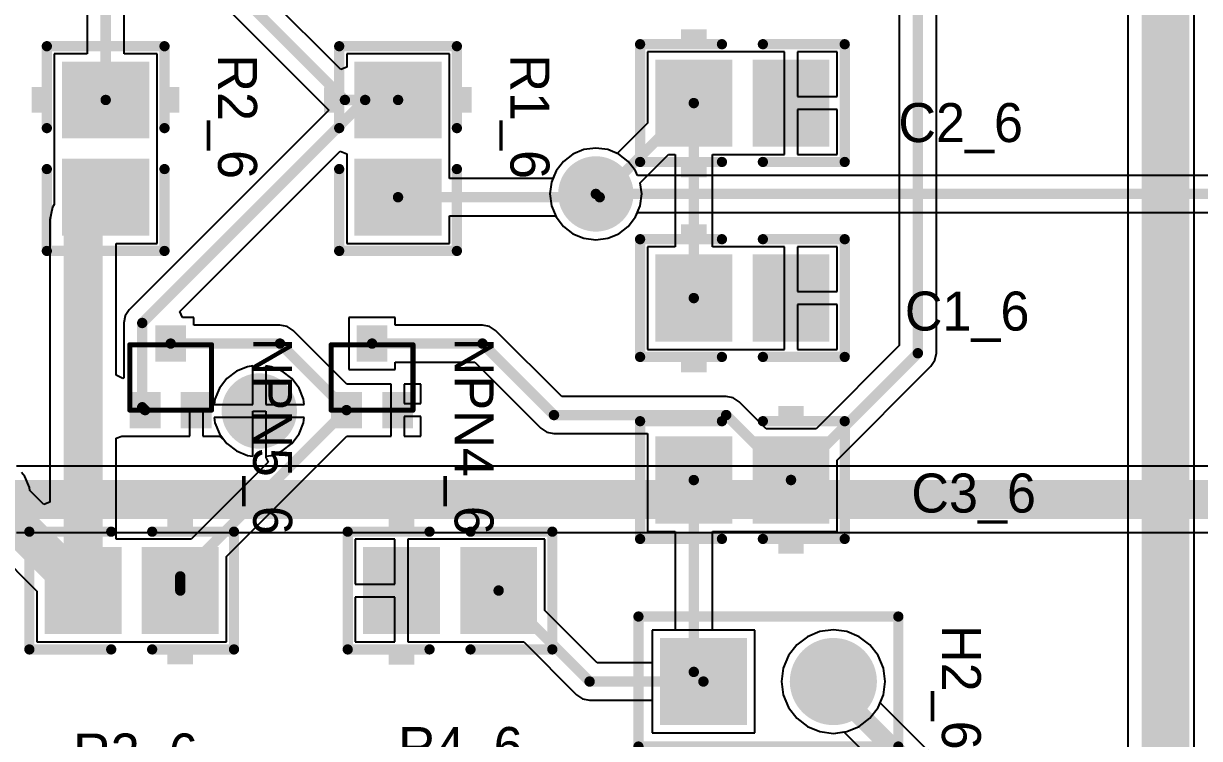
# Model space of a CAD drawing. Header units: millimetres. Extents: x 0.67 to 7.75, y 0.64 to 6.06.
# Drawn here: x 1.135 to 2.04, y 2.771 to 3.321 of the extents above; entities that cross this region are included whole.
import ezdxf

# ---------------------------------------------------------------- set-up
doc = ezdxf.new("R2010")
doc.units = ezdxf.units.MM
doc.header["$MEASUREMENT"] = 0
for name, color, linetype in [('BottomLayer', 5, 'Continuous'), ('BottomSolder', 6, 'Continuous'), ('MultiLayer', 9, 'Continuous'), ('PadHoleLayer', 156, 'Continuous'), ('TopLayer', 1, 'Continuous'), ('TopOverlay', 2, 'Continuous'), ('TopPaste', 8, 'Continuous'), ('TopSolder', 216, 'Continuous'), ('ViaHoleLayer', 16, 'Continuous')]:
    doc.layers.add(name, color=color, linetype=linetype)

# ---------------------------------------------------------------- blocks, each defined once
blk = doc.blocks.new('CC2012_0805_165')
at = {"layer": 'TopLayer'}
for points in [[(-0.06299, -0.02953), (-0.01181, -0.02953), (-0.06299, 0.02953), (-0.01181, 0.02953)], [(0.01181, -0.02953), (0.06299, -0.02953), (0.01181, 0.02953), (0.06299, 0.02953)]]:
    blk.add_solid(points, dxfattribs=at)
at = {"layer": 'TopOverlay', "const_width": 0.00787}
for points in [[(-0.07874, -0.04528), (-0.07874, 0.04528)], [(-0.07874, 0.04528), (-0.01575, 0.04528)], [(0.01575, 0.04528), (0.07874, 0.04528)], [(0.07874, -0.04528), (0.07874, 0.04528)], [(-0.07874, -0.04528), (-0.01575, -0.04528)], [(0.01575, -0.04528), (0.07874, -0.04528)]]:
    blk.add_lwpolyline(points, dxfattribs=at)
at = {"layer": 'TopOverlay', "const_width": 0.00394}
for points in [[(-0.08071, 0.04528, 1), (-0.07677, 0.04528, 1)], [(-0.08071, 0.04528, 1), (-0.07677, 0.04528, 1)], [(-0.01772, 0.04528, 1), (-0.01378, 0.04528, 1)], [(0.01378, 0.04528, 1), (0.01772, 0.04528, 1)], [(0.07677, 0.04528, 1), (0.08071, 0.04528, 1)], [(0.07677, 0.04528, 1), (0.08071, 0.04528, 1)], [(-0.08071, -0.04528, 1), (-0.07677, -0.04528, 1)], [(-0.08071, -0.04528, 1), (-0.07677, -0.04528, 1)], [(-0.01772, -0.04528, 1), (-0.01378, -0.04528, 1)], [(0.01378, -0.04528, 1), (0.01772, -0.04528, 1)], [(0.07677, -0.04528, 1), (0.08071, -0.04528, 1)], [(0.07677, -0.04528, 1), (0.08071, -0.04528, 1)]]:
    blk.add_lwpolyline(points, format="xyb", close=True, dxfattribs=at)
at = {"layer": 'TopOverlay'}
for points in [[(-0.04724, 0.04882), (-0.02756, 0.04882), (-0.04724, 0.05669), (-0.02756, 0.05669)], [(-0.04724, -0.05709), (-0.02756, -0.05709), (-0.04724, -0.04921), (-0.02756, -0.04921)]]:
    blk.add_solid(points, dxfattribs=at)
at = {"layer": 'TopPaste'}
for points in [[(-0.06299, -0.02953), (-0.01181, -0.02953), (-0.06299, 0.02953), (-0.01181, 0.02953)], [(0.01181, -0.02953), (0.06299, -0.02953), (0.01181, 0.02953), (0.06299, 0.02953)]]:
    blk.add_solid(points, dxfattribs=at)
at = {"layer": 'TopSolder'}
for points in [[(-0.06699, -0.03353), (-0.00781, -0.03353), (-0.06699, 0.03353), (-0.00781, 0.03353)], [(0.00781, -0.03353), (0.06699, -0.03353), (0.00781, 0.03353), (0.06699, 0.03353)]]:
    blk.add_solid(points, dxfattribs=at)
blk = doc.blocks.new('CC2012_0805_166')
at = {"layer": 'TopLayer'}
for points in [[(-0.06299, -0.02953), (-0.01181, -0.02953), (-0.06299, 0.02953), (-0.01181, 0.02953)], [(0.01181, -0.02953), (0.06299, -0.02953), (0.01181, 0.02953), (0.06299, 0.02953)]]:
    blk.add_solid(points, dxfattribs=at)
at = {"layer": 'TopOverlay', "const_width": 0.00787}
for points in [[(-0.07874, 0.04528), (-0.07874, -0.04528)], [(-0.01575, 0.04528), (-0.07874, 0.04528)], [(0.07874, 0.04528), (0.01575, 0.04528)], [(0.07874, 0.04528), (0.07874, -0.04528)], [(-0.01575, -0.04528), (-0.07874, -0.04528)], [(0.07874, -0.04528), (0.01575, -0.04528)]]:
    blk.add_lwpolyline(points, dxfattribs=at)
at = {"layer": 'TopOverlay', "const_width": 0.00394}
for points in [[(-0.08071, 0.04528, 1), (-0.07677, 0.04528, 1)], [(-0.08071, 0.04528, 1), (-0.07677, 0.04528, 1)], [(-0.01772, 0.04528, 1), (-0.01378, 0.04528, 1)], [(0.01378, 0.04528, 1), (0.01772, 0.04528, 1)], [(0.07677, 0.04528, 1), (0.08071, 0.04528, 1)], [(0.07677, 0.04528, 1), (0.08071, 0.04528, 1)], [(-0.08071, -0.04528, 1), (-0.07677, -0.04528, 1)], [(-0.08071, -0.04528, 1), (-0.07677, -0.04528, 1)], [(-0.01772, -0.04528, 1), (-0.01378, -0.04528, 1)], [(0.01378, -0.04528, 1), (0.01772, -0.04528, 1)], [(0.07677, -0.04528, 1), (0.08071, -0.04528, 1)], [(0.07677, -0.04528, 1), (0.08071, -0.04528, 1)]]:
    blk.add_lwpolyline(points, format="xyb", close=True, dxfattribs=at)
at = {"layer": 'TopOverlay'}
for points in [[(-0.04724, 0.04882), (-0.02756, 0.04882), (-0.04724, 0.05669), (-0.02756, 0.05669)], [(-0.04724, -0.05709), (-0.02756, -0.05709), (-0.04724, -0.04921), (-0.02756, -0.04921)]]:
    blk.add_solid(points, dxfattribs=at)
at = {"layer": 'TopPaste'}
for points in [[(-0.06299, -0.02953), (-0.01181, -0.02953), (-0.06299, 0.02953), (-0.01181, 0.02953)], [(0.01181, -0.02953), (0.06299, -0.02953), (0.01181, 0.02953), (0.06299, 0.02953)]]:
    blk.add_solid(points, dxfattribs=at)
at = {"layer": 'TopSolder'}
for points in [[(-0.06699, -0.03353), (-0.00781, -0.03353), (-0.06699, 0.03353), (-0.00781, 0.03353)], [(0.00781, -0.03353), (0.06699, -0.03353), (0.00781, 0.03353), (0.06699, 0.03353)]]:
    blk.add_solid(points, dxfattribs=at)
blk = doc.blocks.new('CC2012_0805_167')
at = {"layer": 'TopLayer'}
for points in [[(-0.06299, -0.02953), (-0.01181, -0.02953), (-0.06299, 0.02953), (-0.01181, 0.02953)], [(0.01181, -0.02953), (0.06299, -0.02953), (0.01181, 0.02953), (0.06299, 0.02953)]]:
    blk.add_solid(points, dxfattribs=at)
at = {"layer": 'TopOverlay', "const_width": 0.00787}
for points in [[(-0.07874, -0.04528), (-0.07874, 0.04528)], [(-0.01575, 0.04528), (-0.07874, 0.04528)], [(0.07874, 0.04528), (0.01575, 0.04528)], [(0.07874, -0.04528), (0.07874, 0.04528)], [(-0.01575, -0.04528), (-0.07874, -0.04528)], [(0.07874, -0.04528), (0.01575, -0.04528)]]:
    blk.add_lwpolyline(points, dxfattribs=at)
at = {"layer": 'TopOverlay', "const_width": 0.00394}
for points in [[(-0.08071, 0.04528, 1), (-0.07677, 0.04528, 1)], [(-0.08071, 0.04528, 1), (-0.07677, 0.04528, 1)], [(-0.01772, 0.04528, 1), (-0.01378, 0.04528, 1)], [(0.01378, 0.04528, 1), (0.01772, 0.04528, 1)], [(0.07677, 0.04528, 1), (0.08071, 0.04528, 1)], [(0.07677, 0.04528, 1), (0.08071, 0.04528, 1)], [(-0.08071, -0.04528, 1), (-0.07677, -0.04528, 1)], [(-0.08071, -0.04528, 1), (-0.07677, -0.04528, 1)], [(-0.01772, -0.04528, 1), (-0.01378, -0.04528, 1)], [(0.01378, -0.04528, 1), (0.01772, -0.04528, 1)], [(0.07677, -0.04528, 1), (0.08071, -0.04528, 1)], [(0.07677, -0.04528, 1), (0.08071, -0.04528, 1)]]:
    blk.add_lwpolyline(points, format="xyb", close=True, dxfattribs=at)
at = {"layer": 'TopOverlay'}
for points in [[(-0.04737, 0.04882), (-0.02768, 0.04882), (-0.04737, 0.05669), (-0.02768, 0.05669)], [(-0.04725, -0.05696), (-0.02756, -0.05696), (-0.04725, -0.04909), (-0.02756, -0.04909)]]:
    blk.add_solid(points, dxfattribs=at)
at = {"layer": 'TopPaste'}
for points in [[(-0.06299, -0.02953), (-0.01181, -0.02953), (-0.06299, 0.02953), (-0.01181, 0.02953)], [(0.01181, -0.02953), (0.06299, -0.02953), (0.01181, 0.02953), (0.06299, 0.02953)]]:
    blk.add_solid(points, dxfattribs=at)
at = {"layer": 'TopSolder'}
for points in [[(-0.06699, -0.03353), (-0.00781, -0.03353), (-0.06699, 0.03353), (-0.00781, 0.03353)], [(0.00781, -0.03353), (0.06699, -0.03353), (0.00781, 0.03353), (0.06699, 0.03353)]]:
    blk.add_solid(points, dxfattribs=at)
blk = doc.blocks.new('CC2012_0805_168')
at = {"layer": 'TopLayer'}
for points in [[(-0.06299, -0.02953), (-0.01181, -0.02953), (-0.06299, 0.02953), (-0.01181, 0.02953)], [(0.01181, -0.02953), (0.06299, -0.02953), (0.01181, 0.02953), (0.06299, 0.02953)]]:
    blk.add_solid(points, dxfattribs=at)
at = {"layer": 'TopOverlay', "const_width": 0.00787}
for points in [[(-0.07874, -0.04528), (-0.07874, 0.04528)], [(-0.01575, 0.04528), (-0.07874, 0.04528)], [(0.07874, 0.04528), (0.01575, 0.04528)], [(0.07874, -0.04528), (0.07874, 0.04528)], [(-0.01575, -0.04528), (-0.07874, -0.04528)], [(0.07874, -0.04528), (0.01575, -0.04528)]]:
    blk.add_lwpolyline(points, dxfattribs=at)
at = {"layer": 'TopOverlay', "const_width": 0.00394}
for points in [[(-0.08071, 0.04528, 1), (-0.07677, 0.04528, 1)], [(-0.08071, 0.04528, 1), (-0.07677, 0.04528, 1)], [(-0.01772, 0.04528, 1), (-0.01378, 0.04528, 1)], [(0.01378, 0.04528, 1), (0.01772, 0.04528, 1)], [(0.07677, 0.04528, 1), (0.08071, 0.04528, 1)], [(0.07677, 0.04528, 1), (0.08071, 0.04528, 1)], [(-0.08071, -0.04528, 1), (-0.07677, -0.04528, 1)], [(-0.08071, -0.04528, 1), (-0.07677, -0.04528, 1)], [(-0.01772, -0.04528, 1), (-0.01378, -0.04528, 1)], [(0.01378, -0.04528, 1), (0.01772, -0.04528, 1)], [(0.07677, -0.04528, 1), (0.08071, -0.04528, 1)], [(0.07677, -0.04528, 1), (0.08071, -0.04528, 1)]]:
    blk.add_lwpolyline(points, format="xyb", close=True, dxfattribs=at)
at = {"layer": 'TopOverlay'}
for points in [[(-0.04737, 0.04882), (-0.02768, 0.04882), (-0.04737, 0.05669), (-0.02768, 0.05669)], [(-0.04724, -0.05696), (-0.02756, -0.05696), (-0.04724, -0.04909), (-0.02756, -0.04909)]]:
    blk.add_solid(points, dxfattribs=at)
at = {"layer": 'TopPaste'}
for points in [[(-0.06299, -0.02953), (-0.01181, -0.02953), (-0.06299, 0.02953), (-0.01181, 0.02953)], [(0.01181, -0.02953), (0.06299, -0.02953), (0.01181, 0.02953), (0.06299, 0.02953)]]:
    blk.add_solid(points, dxfattribs=at)
at = {"layer": 'TopSolder'}
for points in [[(-0.06699, -0.03353), (-0.00781, -0.03353), (-0.06699, 0.03353), (-0.00781, 0.03353)], [(0.00781, -0.03353), (0.06699, -0.03353), (0.00781, 0.03353), (0.06699, 0.03353)]]:
    blk.add_solid(points, dxfattribs=at)
blk = doc.blocks.new('MMBT3904T_169')
at = {"layer": 'TopLayer'}
for points in [[(0.00787, -0.01004), (0.00787, 0.01004), (-0.00787, -0.01004), (-0.00787, 0.01004)], [(-0.01181, -0.06122), (-0.01181, -0.04114), (-0.02756, -0.06122), (-0.02756, -0.04114)], [(0.02756, -0.06122), (0.02756, -0.04114), (0.01181, -0.06122), (0.01181, -0.04114)]]:
    blk.add_solid(points, dxfattribs=at)
at = {"layer": 'TopOverlay', "const_width": 0.00394}
for points in [[(-0.0315, -0.00098), (0.0315, -0.00098)], [(-0.0315, -0.05118), (-0.0315, -0.00098)], [(0.0315, -0.05118), (0.0315, -0.00098)], [(-0.0315, -0.05118), (0.0315, -0.05118)]]:
    blk.add_lwpolyline(points, dxfattribs=at)
at = {"layer": 'TopOverlay', "const_width": 0.00197}
for points in [[(-0.03248, -0.00098, 1), (-0.03051, -0.00098, 1)], [(-0.03248, -0.00098, 1), (-0.03051, -0.00098, 1)], [(0.03051, -0.00098, 1), (0.03248, -0.00098, 1)], [(0.03051, -0.00098, 1), (0.03248, -0.00098, 1)], [(-0.03248, -0.05118, 1), (-0.03051, -0.05118, 1)], [(-0.03248, -0.05118, 1), (-0.03051, -0.05118, 1)], [(0.03051, -0.05118, 1), (0.03248, -0.05118, 1)], [(0.03051, -0.05118, 1), (0.03248, -0.05118, 1)]]:
    blk.add_lwpolyline(points, format="xyb", close=True, dxfattribs=at)
at = {"layer": 'TopPaste'}
for points in [[(0.00787, -0.01004), (0.00787, 0.01004), (-0.00787, -0.01004), (-0.00787, 0.01004)], [(-0.01181, -0.06122), (-0.01181, -0.04114), (-0.02756, -0.06122), (-0.02756, -0.04114)], [(0.02756, -0.06122), (0.02756, -0.04114), (0.01181, -0.06122), (0.01181, -0.04114)]]:
    blk.add_solid(points, dxfattribs=at)
at = {"layer": 'TopSolder'}
for points in [[(0.01187, -0.01404), (0.01187, 0.01404), (-0.01187, -0.01404), (-0.01187, 0.01404)], [(-0.00781, -0.06522), (-0.00781, -0.03714), (-0.03156, -0.06522), (-0.03156, -0.03714)], [(0.03156, -0.06522), (0.03156, -0.03714), (0.00781, -0.06522), (0.00781, -0.03714)]]:
    blk.add_solid(points, dxfattribs=at)
blk = doc.blocks.new('MMBT3904T_170')
at = {"layer": 'TopLayer'}
for points in [[(0.00787, -0.01004), (0.00787, 0.01004), (-0.00787, -0.01004), (-0.00787, 0.01004)], [(-0.01181, -0.06122), (-0.01181, -0.04114), (-0.02756, -0.06122), (-0.02756, -0.04114)], [(0.02756, -0.06122), (0.02756, -0.04114), (0.01181, -0.06122), (0.01181, -0.04114)]]:
    blk.add_solid(points, dxfattribs=at)
at = {"layer": 'TopOverlay', "const_width": 0.00394}
for points in [[(-0.0315, -0.00098), (0.0315, -0.00098)], [(-0.0315, -0.05118), (-0.0315, -0.00098)], [(0.0315, -0.05118), (0.0315, -0.00098)], [(-0.0315, -0.05118), (0.0315, -0.05118)]]:
    blk.add_lwpolyline(points, dxfattribs=at)
at = {"layer": 'TopOverlay', "const_width": 0.00197}
for points in [[(-0.03248, -0.00098, 1), (-0.03051, -0.00098, 1)], [(-0.03248, -0.00098, 1), (-0.03051, -0.00098, 1)], [(0.03051, -0.00098, 1), (0.03248, -0.00098, 1)], [(0.03051, -0.00098, 1), (0.03248, -0.00098, 1)], [(-0.03248, -0.05118, 1), (-0.03051, -0.05118, 1)], [(-0.03248, -0.05118, 1), (-0.03051, -0.05118, 1)], [(0.03051, -0.05118, 1), (0.03248, -0.05118, 1)], [(0.03051, -0.05118, 1), (0.03248, -0.05118, 1)]]:
    blk.add_lwpolyline(points, format="xyb", close=True, dxfattribs=at)
at = {"layer": 'TopPaste'}
for points in [[(0.00787, -0.01004), (0.00787, 0.01004), (-0.00787, -0.01004), (-0.00787, 0.01004)], [(-0.01181, -0.06122), (-0.01181, -0.04114), (-0.02756, -0.06122), (-0.02756, -0.04114)], [(0.02756, -0.06122), (0.02756, -0.04114), (0.01181, -0.06122), (0.01181, -0.04114)]]:
    blk.add_solid(points, dxfattribs=at)
at = {"layer": 'TopSolder'}
for points in [[(0.01187, -0.01404), (0.01187, 0.01404), (-0.01187, -0.01404), (-0.01187, 0.01404)], [(-0.00781, -0.06522), (-0.00781, -0.03714), (-0.03156, -0.06522), (-0.03156, -0.03714)], [(0.03156, -0.06522), (0.03156, -0.03714), (0.00781, -0.06522), (0.00781, -0.03714)]]:
    blk.add_solid(points, dxfattribs=at)
blk = doc.blocks.new('HDR1X2_176')
at = {"layer": 'BottomLayer', "const_width": 0.02953}
blk.add_lwpolyline([(0.08524, 0, 1), (0.11476, 0, 1)], format="xyb", close=True, dxfattribs=at)
at = {"layer": 'BottomLayer'}
blk.add_solid([(-0.02953, -0.02953), (0.02953, -0.02953), (-0.02953, 0.02953), (0.02953, 0.02953)], dxfattribs=at)
at = {"layer": 'BottomSolder', "const_width": 0.03353}
blk.add_lwpolyline([(0.08324, 0, 1), (0.11676, 0, 1)], format="xyb", close=True, dxfattribs=at)
at = {"layer": 'BottomSolder'}
blk.add_solid([(-0.03353, -0.03353), (0.03353, -0.03353), (-0.03353, 0.03353), (0.03353, 0.03353)], dxfattribs=at)
at = {"layer": 'MultiLayer', "const_width": 0.02953}
blk.add_lwpolyline([(0.08524, 0, 1), (0.11476, 0, 1)], format="xyb", close=True, dxfattribs=at)
at = {"layer": 'MultiLayer'}
blk.add_solid([(-0.02953, -0.02953), (0.02953, -0.02953), (-0.02953, 0.02953), (0.02953, 0.02953)], dxfattribs=at)
at = {"layer": 'PadHoleLayer', "const_width": 0.01772}
for points in [[(-0.00886, 0, 1), (0.00886, 0, 1)], [(0.09114, 0, 1), (0.10886, 0, 1)]]:
    blk.add_lwpolyline(points, format="xyb", close=True, dxfattribs=at)
at = {"layer": 'TopLayer', "const_width": 0.02953}
blk.add_lwpolyline([(0.08524, 0, 1), (0.11476, 0, 1)], format="xyb", close=True, dxfattribs=at)
at = {"layer": 'TopLayer'}
blk.add_solid([(-0.02953, -0.02953), (0.02953, -0.02953), (-0.02953, 0.02953), (0.02953, 0.02953)], dxfattribs=at)
at = {"layer": 'TopOverlay', "const_width": 0.00787}
for points in [[(-0.05, -0.05), (-0.05, 0.05)], [(-0.05, 0.05), (0.15, 0.05)], [(0.15, -0.05), (0.15, 0.05)], [(-0.05, -0.05), (0.15, -0.05)]]:
    blk.add_lwpolyline(points, dxfattribs=at)
at = {"layer": 'TopOverlay', "const_width": 0.00394}
for points in [[(-0.05197, 0.05, 1), (-0.04803, 0.05, 1)], [(-0.05197, 0.05, 1), (-0.04803, 0.05, 1)], [(0.14803, 0.05, 1), (0.15197, 0.05, 1)], [(0.14803, 0.05, 1), (0.15197, 0.05, 1)], [(-0.05197, -0.05, 1), (-0.04803, -0.05, 1)], [(-0.05197, -0.05, 1), (-0.04803, -0.05, 1)], [(0.14803, -0.05, 1), (0.15197, -0.05, 1)], [(0.14803, -0.05, 1), (0.15197, -0.05, 1)]]:
    blk.add_lwpolyline(points, format="xyb", close=True, dxfattribs=at)
at = {"layer": 'TopSolder', "const_width": 0.03353}
blk.add_lwpolyline([(0.08324, 0, 1), (0.11676, 0, 1)], format="xyb", close=True, dxfattribs=at)
at = {"layer": 'TopSolder'}
blk.add_solid([(-0.03353, -0.03353), (0.03353, -0.03353), (-0.03353, 0.03353), (0.03353, 0.03353)], dxfattribs=at)
blk = doc.blocks.new('CC2012_0805_183')
at = {"layer": 'TopLayer'}
for points in [[(-0.06299, -0.02953), (-0.01181, -0.02953), (-0.06299, 0.02953), (-0.01181, 0.02953)], [(0.01181, -0.02953), (0.06299, -0.02953), (0.01181, 0.02953), (0.06299, 0.02953)]]:
    blk.add_solid(points, dxfattribs=at)
at = {"layer": 'TopOverlay', "const_width": 0.00787}
for points in [[(-0.07874, 0.04528), (-0.07874, -0.04528)], [(-0.01575, 0.04528), (-0.07874, 0.04528)], [(0.07874, 0.04528), (0.01575, 0.04528)], [(0.07874, 0.04528), (0.07874, -0.04528)], [(-0.01575, -0.04528), (-0.07874, -0.04528)], [(0.07874, -0.04528), (0.01575, -0.04528)]]:
    blk.add_lwpolyline(points, dxfattribs=at)
at = {"layer": 'TopOverlay', "const_width": 0.00394}
for points in [[(-0.08071, 0.04528, 1), (-0.07677, 0.04528, 1)], [(-0.08071, 0.04528, 1), (-0.07677, 0.04528, 1)], [(-0.01772, 0.04528, 1), (-0.01378, 0.04528, 1)], [(0.01378, 0.04528, 1), (0.01772, 0.04528, 1)], [(0.07677, 0.04528, 1), (0.08071, 0.04528, 1)], [(0.07677, 0.04528, 1), (0.08071, 0.04528, 1)], [(-0.08071, -0.04528, 1), (-0.07677, -0.04528, 1)], [(-0.08071, -0.04528, 1), (-0.07677, -0.04528, 1)], [(-0.01772, -0.04528, 1), (-0.01378, -0.04528, 1)], [(0.01378, -0.04528, 1), (0.01772, -0.04528, 1)], [(0.07677, -0.04528, 1), (0.08071, -0.04528, 1)], [(0.07677, -0.04528, 1), (0.08071, -0.04528, 1)]]:
    blk.add_lwpolyline(points, format="xyb", close=True, dxfattribs=at)
at = {"layer": 'TopOverlay'}
for points in [[(-0.04724, 0.04882), (-0.02756, 0.04882), (-0.04724, 0.05669), (-0.02756, 0.05669)], [(-0.04724, -0.05709), (-0.02756, -0.05709), (-0.04724, -0.04921), (-0.02756, -0.04921)]]:
    blk.add_solid(points, dxfattribs=at)
at = {"layer": 'TopPaste'}
for points in [[(-0.06299, -0.02953), (-0.01181, -0.02953), (-0.06299, 0.02953), (-0.01181, 0.02953)], [(0.01181, -0.02953), (0.06299, -0.02953), (0.01181, 0.02953), (0.06299, 0.02953)]]:
    blk.add_solid(points, dxfattribs=at)
at = {"layer": 'TopSolder'}
for points in [[(-0.06699, -0.03353), (-0.00781, -0.03353), (-0.06699, 0.03353), (-0.00781, 0.03353)], [(0.00781, -0.03353), (0.06699, -0.03353), (0.00781, 0.03353), (0.06699, 0.03353)]]:
    blk.add_solid(points, dxfattribs=at)
blk = doc.blocks.new('CC2012_0805_184')
at = {"layer": 'TopLayer'}
for points in [[(-0.06299, -0.02953), (-0.01181, -0.02953), (-0.06299, 0.02953), (-0.01181, 0.02953)], [(0.01181, -0.02953), (0.06299, -0.02953), (0.01181, 0.02953), (0.06299, 0.02953)]]:
    blk.add_solid(points, dxfattribs=at)
at = {"layer": 'TopOverlay', "const_width": 0.00787}
for points in [[(-0.07874, -0.04528), (-0.07874, 0.04528)], [(-0.07874, 0.04528), (-0.01575, 0.04528)], [(0.01575, 0.04528), (0.07874, 0.04528)], [(0.07874, -0.04528), (0.07874, 0.04528)], [(-0.07874, -0.04528), (-0.01575, -0.04528)], [(0.01575, -0.04528), (0.07874, -0.04528)]]:
    blk.add_lwpolyline(points, dxfattribs=at)
at = {"layer": 'TopOverlay', "const_width": 0.00394}
for points in [[(-0.08071, 0.04528, 1), (-0.07677, 0.04528, 1)], [(-0.08071, 0.04528, 1), (-0.07677, 0.04528, 1)], [(-0.01772, 0.04528, 1), (-0.01378, 0.04528, 1)], [(0.01378, 0.04528, 1), (0.01772, 0.04528, 1)], [(0.07677, 0.04528, 1), (0.08071, 0.04528, 1)], [(0.07677, 0.04528, 1), (0.08071, 0.04528, 1)], [(-0.08071, -0.04528, 1), (-0.07677, -0.04528, 1)], [(-0.08071, -0.04528, 1), (-0.07677, -0.04528, 1)], [(-0.01772, -0.04528, 1), (-0.01378, -0.04528, 1)], [(0.01378, -0.04528, 1), (0.01772, -0.04528, 1)], [(0.07677, -0.04528, 1), (0.08071, -0.04528, 1)], [(0.07677, -0.04528, 1), (0.08071, -0.04528, 1)]]:
    blk.add_lwpolyline(points, format="xyb", close=True, dxfattribs=at)
at = {"layer": 'TopOverlay'}
for points in [[(-0.04724, 0.04882), (-0.02756, 0.04882), (-0.04724, 0.05669), (-0.02756, 0.05669)], [(-0.04724, -0.05709), (-0.02756, -0.05709), (-0.04724, -0.04921), (-0.02756, -0.04921)]]:
    blk.add_solid(points, dxfattribs=at)
at = {"layer": 'TopPaste'}
for points in [[(-0.06299, -0.02953), (-0.01181, -0.02953), (-0.06299, 0.02953), (-0.01181, 0.02953)], [(0.01181, -0.02953), (0.06299, -0.02953), (0.01181, 0.02953), (0.06299, 0.02953)]]:
    blk.add_solid(points, dxfattribs=at)
at = {"layer": 'TopSolder'}
for points in [[(-0.06699, -0.03353), (-0.00781, -0.03353), (-0.06699, 0.03353), (-0.00781, 0.03353)], [(0.00781, -0.03353), (0.06699, -0.03353), (0.00781, 0.03353), (0.06699, 0.03353)]]:
    blk.add_solid(points, dxfattribs=at)
blk = doc.blocks.new('CC2012_0805_185')
at = {"layer": 'TopLayer'}
for points in [[(-0.06299, -0.02953), (-0.01181, -0.02953), (-0.06299, 0.02953), (-0.01181, 0.02953)], [(0.01181, -0.02953), (0.06299, -0.02953), (0.01181, 0.02953), (0.06299, 0.02953)]]:
    blk.add_solid(points, dxfattribs=at)
at = {"layer": 'TopOverlay', "const_width": 0.00787}
for points in [[(-0.07874, -0.04528), (-0.07874, 0.04528)], [(-0.07874, 0.04528), (-0.01575, 0.04528)], [(0.01575, 0.04528), (0.07874, 0.04528)], [(0.07874, -0.04528), (0.07874, 0.04528)], [(-0.07874, -0.04528), (-0.01575, -0.04528)], [(0.01575, -0.04528), (0.07874, -0.04528)]]:
    blk.add_lwpolyline(points, dxfattribs=at)
at = {"layer": 'TopOverlay', "const_width": 0.00394}
for points in [[(-0.08071, 0.04528, 1), (-0.07677, 0.04528, 1)], [(-0.08071, 0.04528, 1), (-0.07677, 0.04528, 1)], [(-0.01772, 0.04528, 1), (-0.01378, 0.04528, 1)], [(0.01378, 0.04528, 1), (0.01772, 0.04528, 1)], [(0.07677, 0.04528, 1), (0.08071, 0.04528, 1)], [(0.07677, 0.04528, 1), (0.08071, 0.04528, 1)], [(-0.08071, -0.04528, 1), (-0.07677, -0.04528, 1)], [(-0.08071, -0.04528, 1), (-0.07677, -0.04528, 1)], [(-0.01772, -0.04528, 1), (-0.01378, -0.04528, 1)], [(0.01378, -0.04528, 1), (0.01772, -0.04528, 1)], [(0.07677, -0.04528, 1), (0.08071, -0.04528, 1)], [(0.07677, -0.04528, 1), (0.08071, -0.04528, 1)]]:
    blk.add_lwpolyline(points, format="xyb", close=True, dxfattribs=at)
at = {"layer": 'TopOverlay'}
for points in [[(-0.04724, 0.04882), (-0.02756, 0.04882), (-0.04724, 0.05669), (-0.02756, 0.05669)], [(-0.04724, -0.05709), (-0.02756, -0.05709), (-0.04724, -0.04921), (-0.02756, -0.04921)]]:
    blk.add_solid(points, dxfattribs=at)
at = {"layer": 'TopPaste'}
for points in [[(-0.06299, -0.02953), (-0.01181, -0.02953), (-0.06299, 0.02953), (-0.01181, 0.02953)], [(0.01181, -0.02953), (0.06299, -0.02953), (0.01181, 0.02953), (0.06299, 0.02953)]]:
    blk.add_solid(points, dxfattribs=at)
at = {"layer": 'TopSolder'}
for points in [[(-0.06699, -0.03353), (-0.00781, -0.03353), (-0.06699, 0.03353), (-0.00781, 0.03353)], [(0.00781, -0.03353), (0.06699, -0.03353), (0.00781, 0.03353), (0.06699, 0.03353)]]:
    blk.add_solid(points, dxfattribs=at)

msp = doc.modelspace()

# ---------------------------------------------------------------- linework, layer by layer
at = {"layer": 'BottomLayer'}
for p, q in [((1.56586, 3.2241), (1.55735, 3.22057)), ((1.575, 3.2253), (1.56586, 3.2241)), ((1.58414, 3.2241), (1.575, 3.2253)), ((1.59265, 3.22057), (1.58414, 3.2241)), ((1.55004, 3.21496), (1.54443, 3.20765)), ((1.55735, 3.22057), (1.55004, 3.21496)), ((1.59996, 3.21496), (1.59265, 3.22057)), ((1.60557, 3.20765), (1.59996, 3.21496)), ((1.54443, 3.20765), (1.5409, 3.19914)), ((1.60697, 3.20427), (1.60557, 3.20765)), ((2.51893, 3.20427), (1.60697, 3.20427)), ((1.5409, 3.19914), (1.5397, 3.19)), ((1.5397, 3.19), (1.5409, 3.18086)), ((1.5409, 3.18086), (1.54443, 3.17235)), ((1.54443, 3.17235), (1.55004, 3.16504)), ((1.59996, 3.16504), (1.60557, 3.17235)), ((1.60557, 3.17235), (1.60697, 3.17573)), ((1.60697, 3.17573), (2.52485, 3.17573)), ((1.55004, 3.16504), (1.55735, 3.15943)), ((1.55735, 3.15943), (1.56586, 3.1559)), ((1.58414, 3.1559), (1.59265, 3.15943)), ((1.59265, 3.15943), (1.59996, 3.16504)), ((1.56586, 3.1559), (1.575, 3.1547)), ((1.575, 3.1547), (1.58414, 3.1559)), ((1.29835, 3.05357), (1.29104, 3.04796)), ((1.30686, 3.0571), (1.29835, 3.05357)), ((1.311, 3.05764), (1.30686, 3.0571)), ((1.311, 3.028), (1.311, 3.05764)), ((1.32514, 3.0571), (1.321, 3.05764)), ((1.321, 3.05764), (1.321, 3.028)), ((1.33365, 3.05357), (1.32514, 3.0571)), ((1.34096, 3.04796), (1.33365, 3.05357)), ((1.29104, 3.04796), (1.28543, 3.04065)), ((1.34657, 3.04065), (1.34096, 3.04796)), ((1.2819, 3.03214), (1.28136, 3.028)), ((1.28543, 3.04065), (1.2819, 3.03214)), ((1.3501, 3.03214), (1.34657, 3.04065)), ((1.35064, 3.028), (1.3501, 3.03214)), ((1.28136, 3.028), (1.311, 3.028)), ((1.321, 3.028), (1.35064, 3.028)), ((1.311, 3.018), (1.28136, 3.018)), ((1.28136, 3.018), (1.2819, 3.01386)), ((1.2819, 3.01386), (1.28543, 3.00535)), ((1.311, 2.98836), (1.311, 3.018)), ((1.35064, 3.018), (1.321, 3.018)), ((1.321, 3.018), (1.321, 2.98836)), ((1.34657, 3.00535), (1.3501, 3.01386)), ((1.3501, 3.01386), (1.35064, 3.018)), ((1.28543, 3.00535), (1.29104, 2.99804)), ((1.34096, 2.99804), (1.34657, 3.00535)), ((1.29104, 2.99804), (1.29835, 2.99243)), ((1.33365, 2.99243), (1.34096, 2.99804)), ((1.29835, 2.99243), (1.30686, 2.9889)), ((1.30686, 2.9889), (1.311, 2.98836)), ((1.321, 2.98836), (1.32514, 2.9889)), ((1.32514, 2.9889), (1.33365, 2.99243)), ((2.06224, 2.98049), (1.12927, 2.98049)), ((1.12927, 2.92951), (2.05161, 2.92951)), ((1.69732, 2.85441), (1.61827, 2.85441)), ((1.61827, 2.85441), (1.61827, 2.77536)), ((1.69732, 2.77536), (1.69732, 2.85441)), ((1.74748, 2.8534), (1.73786, 2.84941)), ((1.7578, 2.85475), (1.74748, 2.8534)), ((1.76811, 2.8534), (1.7578, 2.85475)), ((1.77773, 2.84941), (1.76811, 2.8534)), ((1.7296, 2.84308), (1.72327, 2.83482)), ((1.73786, 2.84941), (1.7296, 2.84308)), ((1.78599, 2.84308), (1.77773, 2.84941)), ((1.79232, 2.83482), (1.78599, 2.84308)), ((1.72327, 2.83482), (1.71929, 2.8252)), ((1.79631, 2.8252), (1.79232, 2.83482)), ((1.71929, 2.8252), (1.71793, 2.81489)), ((1.79766, 2.81489), (1.79631, 2.8252)), ((1.71793, 2.81489), (1.71929, 2.80457)), ((1.79631, 2.80457), (1.79766, 2.81489)), ((1.71929, 2.80457), (1.72327, 2.79495)), ((1.79232, 2.79495), (1.79631, 2.80457)), ((1.72327, 2.79495), (1.7296, 2.78669)), ((1.78599, 2.78669), (1.79232, 2.79495)), ((1.7296, 2.78669), (1.73786, 2.78036)), ((1.73786, 2.78036), (1.74748, 2.77638)), ((1.76811, 2.77638), (1.77773, 2.78036)), ((1.77773, 2.78036), (1.78599, 2.78669)), ((1.61827, 2.77536), (1.69732, 2.77536)), ((1.74748, 2.77638), (1.7578, 2.77502)), ((1.7578, 2.77502), (1.76811, 2.77638))]:
    msp.add_line(p, q, dxfattribs=at)
for points, const_width in [([(1.5625, 3.19, 1), (1.5875, 3.19, 1)], 0.025), ([(1.573, 3.19, 1), (1.577, 3.19, 1)], 0.004), ([(1.3035, 3.023, 1), (1.3285, 3.023, 1)], 0.025)]:
    msp.add_lwpolyline(points, format="xyb", close=True, dxfattribs=dict(at, const_width=const_width))
for points, const_width in [([(1.575, 3.19), (2.52485, 3.19)], 0.008), ([(1.105, 2.955), (3.13, 2.955)], 0.03)]:
    msp.add_lwpolyline(points, dxfattribs=dict(at, const_width=const_width))
at = {"layer": 'BottomSolder', "const_width": 0.029}
for points in [[(1.5605, 3.19, 1), (1.5895, 3.19, 1)], [(1.3015, 3.023, 1), (1.3305, 3.023, 1)]]:
    msp.add_lwpolyline(points, format="xyb", close=True, dxfattribs=at)
at = {"layer": 'MultiLayer', "const_width": 0.025}
for points in [[(1.5625, 3.19, 1), (1.5875, 3.19, 1)], [(1.3035, 3.023, 1), (1.3285, 3.023, 1)]]:
    msp.add_lwpolyline(points, format="xyb", close=True, dxfattribs=at)
at = {"layer": 'TopLayer'}
for p, q in [((2.03549, 2.58255), (2.03549, 3.58885)), ((1.98451, 3.52077), (1.98451, 2.58337)), ((1.37863, 3.28573), (1.29402, 3.37035)), ((1.18352, 3.36489), (1.18352, 3.29788)), ((1.21207, 3.29788), (1.21207, 3.35897)), ((1.80852, 3.36536), (1.80852, 3.0734)), ((1.83707, 3.06748), (1.83707, 3.36536)), ((1.27166, 3.35233), (1.3695, 3.25449)), ((1.18352, 3.29788), (1.15826, 3.29788)), ((1.15826, 3.29788), (1.15826, 3.22808)), ((1.23731, 3.29788), (1.21207, 3.29788)), ((1.23731, 3.22808), (1.23731, 3.29788)), ((1.46231, 3.29788), (1.38325, 3.29788)), ((1.38325, 3.29788), (1.38325, 3.28764)), ((1.46231, 3.22808), (1.46231, 3.29788)), ((1.68461, 3.29941), (1.6148, 3.29941)), ((1.6148, 3.29941), (1.6148, 3.24448)), ((1.68598, 3.29941), (1.68461, 3.29941)), ((1.68961, 3.29941), (1.68598, 3.29941)), ((1.69098, 3.29941), (1.68961, 3.29941)), ((1.7202, 3.29941), (1.69098, 3.29941)), ((1.7202, 3.25989), (1.7202, 3.29941)), ((1.76079, 3.29941), (1.7302, 3.29941)), ((1.7302, 3.29941), (1.7302, 3.26489)), ((1.76079, 3.26489), (1.76079, 3.29941)), ((1.38325, 3.28764), (1.37863, 3.28573)), ((1.7202, 3.22036), (1.7202, 3.25989)), ((1.7302, 3.26489), (1.76079, 3.26489)), ((1.3695, 3.25449), (1.21583, 3.10082)), ((1.76079, 3.25489), (1.7302, 3.25489)), ((1.7302, 3.25489), (1.7302, 3.22036)), ((1.76079, 3.22036), (1.76079, 3.25489)), ((1.6148, 3.24448), (1.59141, 3.22109)), ((1.15826, 3.22808), (1.15826, 3.2267)), ((1.15826, 3.2267), (1.15826, 3.22307)), ((1.15826, 3.22307), (1.15826, 3.2217)), ((1.23731, 3.2267), (1.23731, 3.22808)), ((1.23731, 3.22307), (1.23731, 3.2267)), ((1.23731, 3.2217), (1.23731, 3.22307)), ((1.25493, 3.09954), (1.37825, 3.22287)), ((1.37825, 3.22287), (1.38325, 3.2208)), ((1.46231, 3.2267), (1.46231, 3.22808)), ((1.46231, 3.22307), (1.46231, 3.2267)), ((1.46231, 3.2217), (1.46231, 3.22307)), ((1.56586, 3.2241), (1.55735, 3.22057)), ((1.575, 3.2253), (1.56586, 3.2241)), ((1.58414, 3.2241), (1.575, 3.2253)), ((1.59141, 3.22109), (1.58414, 3.2241)), ((1.15826, 3.2217), (1.15826, 3.18196)), ((1.23731, 3.15189), (1.23731, 3.2217)), ((1.38325, 3.2208), (1.38325, 3.15189)), ((1.46231, 3.20176), (1.46231, 3.2217)), ((1.55004, 3.21496), (1.54443, 3.20765)), ((1.55735, 3.22057), (1.55004, 3.21496)), ((1.60918, 3.19849), (1.63105, 3.22036)), ((1.63105, 3.22036), (1.63612, 3.22036)), ((1.63612, 3.22036), (1.63612, 3.14941)), ((1.66467, 3.14941), (1.66467, 3.22036)), ((1.66467, 3.22036), (1.68461, 3.22036)), ((1.68461, 3.22036), (1.68598, 3.22036)), ((1.68598, 3.22036), (1.68961, 3.22036)), ((1.68961, 3.22036), (1.69098, 3.22036)), ((1.69098, 3.22036), (1.7202, 3.22036)), ((1.7302, 3.22036), (1.76079, 3.22036)), ((1.54443, 3.20765), (1.54199, 3.20176)), ((1.54199, 3.20176), (1.46231, 3.20176)), ((1.6103, 3.19), (1.60918, 3.19849)), ((1.6091, 3.18086), (1.6103, 3.19)), ((1.15684, 3.17985), (1.1549, 3.17009)), ((1.15826, 3.18196), (1.15684, 3.17985)), ((1.60557, 3.17235), (1.6091, 3.18086)), ((1.1549, 3.17009), (1.1549, 2.95296)), ((1.46231, 3.15189), (1.46231, 3.17321)), ((1.46231, 3.17321), (1.54407, 3.17321)), ((1.54407, 3.17321), (1.54443, 3.17235)), ((1.54443, 3.17235), (1.55004, 3.16504)), ((1.59996, 3.16504), (1.60557, 3.17235)), ((1.55004, 3.16504), (1.55735, 3.15943)), ((1.55735, 3.15943), (1.56586, 3.1559)), ((1.58414, 3.1559), (1.59265, 3.15943)), ((1.59265, 3.15943), (1.59996, 3.16504)), ((1.20588, 3.05061), (1.20588, 3.15189)), ((1.20588, 3.15189), (1.23731, 3.15189)), ((1.38325, 3.15189), (1.46231, 3.15189)), ((1.56586, 3.1559), (1.575, 3.1547)), ((1.575, 3.1547), (1.58414, 3.1559)), ((1.63612, 3.14941), (1.6148, 3.14941)), ((1.6148, 3.14941), (1.6148, 3.07036)), ((1.68461, 3.14941), (1.66467, 3.14941)), ((1.68598, 3.14941), (1.68461, 3.14941)), ((1.68961, 3.14941), (1.68598, 3.14941)), ((1.69098, 3.14941), (1.68961, 3.14941)), ((1.7202, 3.14941), (1.69098, 3.14941)), ((1.7202, 3.10989), (1.7202, 3.14941)), ((1.76079, 3.14941), (1.7302, 3.14941)), ((1.7302, 3.14941), (1.7302, 3.11489)), ((1.76079, 3.11489), (1.76079, 3.14941)), ((1.7302, 3.11489), (1.76079, 3.11489)), ((1.7202, 3.07036), (1.7202, 3.10989)), ((1.76079, 3.10489), (1.7302, 3.10489)), ((1.7302, 3.10489), (1.7302, 3.07036)), ((1.76079, 3.07036), (1.76079, 3.10489)), ((1.21273, 3.09619), (1.21165, 3.09072)), ((1.21583, 3.10082), (1.21273, 3.09619)), ((1.25684, 3.09493), (1.25493, 3.09954)), ((1.21165, 3.09072), (1.21165, 3.09072)), ((1.21165, 3.09072), (1.21165, 3.04855)), ((1.26567, 3.09493), (1.25684, 3.09493)), ((1.26567, 3.08916), (1.26567, 3.09493)), ((1.33193, 3.08916), (1.26567, 3.08916)), ((1.33739, 3.08807), (1.33193, 3.08916)), ((1.33193, 3.08916), (1.33193, 3.08916)), ((1.34202, 3.08498), (1.33739, 3.08807)), ((1.42067, 3.09493), (1.38492, 3.09493)), ((1.38492, 3.09493), (1.38492, 3.05485)), ((1.42067, 3.08916), (1.42067, 3.09493)), ((1.48779, 3.08916), (1.42067, 3.08916)), ((1.4878, 3.08916), (1.48779, 3.08916)), ((1.49326, 3.08807), (1.4878, 3.08916)), ((1.49789, 3.08498), (1.49326, 3.08807)), ((1.38326, 3.04374), (1.34202, 3.08498)), ((1.54871, 3.03416), (1.49789, 3.08498)), ((1.6148, 3.07036), (1.68461, 3.07036)), ((1.68461, 3.07036), (1.68598, 3.07036)), ((1.68598, 3.07036), (1.68961, 3.07036)), ((1.68961, 3.07036), (1.69098, 3.07036)), ((1.69098, 3.07036), (1.7202, 3.07036)), ((1.7302, 3.07036), (1.76079, 3.07036)), ((1.80852, 3.0734), (1.74454, 3.00941)), ((1.42067, 3.05485), (1.42067, 3.06061)), ((1.42067, 3.06061), (1.48188, 3.06061)), ((1.48188, 3.06061), (1.5327, 3.00979)), ((1.83289, 3.05739), (1.83598, 3.06202)), ((1.83598, 3.06202), (1.83707, 3.06748)), ((1.21088, 3.04801), (1.20588, 3.05061)), ((1.38492, 3.05485), (1.42067, 3.05485)), ((1.76079, 2.98529), (1.83289, 3.05739)), ((1.83289, 3.05739), (1.83289, 3.05739)), ((1.21165, 3.04855), (1.21088, 3.04801)), ((1.39961, 3.04374), (1.38326, 3.04374)), ((1.40098, 3.04374), (1.39961, 3.04374)), ((1.40461, 3.04374), (1.40098, 3.04374)), ((1.40598, 3.04374), (1.40461, 3.04374)), ((1.41748, 3.04374), (1.40598, 3.04374)), ((1.41748, 3.0237), (1.41748, 3.04374)), ((1.44035, 3.04374), (1.42748, 3.04374)), ((1.42748, 3.04374), (1.42748, 3.0287)), ((1.44035, 3.0287), (1.44035, 3.04374)), ((1.67531, 3.03416), (1.54871, 3.03416)), ((1.68077, 3.03307), (1.67531, 3.03416)), ((1.67531, 3.03416), (1.67531, 3.03416)), ((1.6854, 3.02998), (1.68077, 3.03307)), ((1.26248, 3.00367), (1.26248, 3.0237)), ((1.26248, 3.0237), (1.27248, 3.0237)), ((1.27248, 3.0237), (1.27248, 3.00367)), ((1.311, 2.98836), (1.311, 3.023)), ((1.311, 3.023), (1.321, 3.023)), ((1.321, 3.023), (1.321, 2.98712)), ((1.41748, 3.00367), (1.41748, 3.0237)), ((1.42748, 3.0287), (1.44035, 3.0287)), ((1.70597, 3.00941), (1.6854, 3.02998)), ((1.44035, 3.0187), (1.42748, 3.0187)), ((1.42748, 3.0187), (1.42748, 3.00367)), ((1.44035, 3.00367), (1.44035, 3.0187)), ((1.5327, 3.00979), (1.5327, 3.00979)), ((1.5327, 3.00979), (1.53733, 3.0067)), ((1.53733, 3.0067), (1.5428, 3.00561)), ((1.5428, 3.00561), (1.6148, 3.00561)), ((1.6148, 3.00561), (1.6148, 2.93036)), ((1.74454, 3.00941), (1.70597, 3.00941)), ((1.20588, 3.0021), (1.21024, 3.00367)), ((1.20588, 2.92441), (1.20588, 3.0021)), ((1.21024, 3.00367), (1.21088, 3.00367)), ((1.21088, 3.00367), (1.24598, 3.00367)), ((1.24598, 3.00367), (1.24598, 3.00367)), ((1.24598, 3.00367), (1.24961, 3.00367)), ((1.24961, 3.00367), (1.24961, 3.00367)), ((1.24961, 3.00367), (1.26248, 3.00367)), ((1.27248, 3.00367), (1.28535, 3.00367)), ((1.28535, 3.00367), (1.28908, 3.00059)), ((1.28908, 3.00059), (1.29104, 2.99804)), ((1.29079, 2.91119), (1.38326, 3.00367)), ((1.29104, 2.99804), (1.29835, 2.99243)), ((1.38326, 3.00367), (1.39961, 3.00367)), ((1.39961, 3.00367), (1.40098, 3.00367)), ((1.40098, 3.00367), (1.40461, 3.00367)), ((1.40461, 3.00367), (1.40598, 3.00367)), ((1.40598, 3.00367), (1.41748, 3.00367)), ((1.42748, 3.00367), (1.44035, 3.00367)), ((1.29835, 2.99243), (1.30686, 2.9889)), ((1.30686, 2.9889), (1.311, 2.98836)), ((1.321, 2.98712), (1.32276, 2.98355)), ((1.32276, 2.98355), (1.26363, 2.92441)), ((1.76079, 2.93036), (1.76079, 2.98529)), ((1.13557, 2.97265), (1.13313, 2.97583)), ((1.1391, 2.96414), (1.13557, 2.97265)), ((1.13939, 2.96194), (1.1391, 2.96414)), ((1.15028, 2.95104), (1.13939, 2.96194)), ((1.1549, 2.95296), (1.15028, 2.95104)), ((1.21461, 2.92441), (1.20588, 2.92441)), ((1.21598, 2.92441), (1.21461, 2.92441)), ((1.21961, 2.92441), (1.21598, 2.92441)), ((1.22098, 2.92441), (1.21961, 2.92441)), ((1.26363, 2.92441), (1.22098, 2.92441)), ((1.42039, 2.92441), (1.3898, 2.92441)), ((1.3898, 2.92441), (1.3898, 2.88989)), ((1.42039, 2.88989), (1.42039, 2.92441)), ((1.45961, 2.92441), (1.43039, 2.92441)), ((1.43039, 2.92441), (1.43039, 2.88489)), ((1.46098, 2.92441), (1.45961, 2.92441)), ((1.46461, 2.92441), (1.46098, 2.92441)), ((1.46598, 2.92441), (1.46461, 2.92441)), ((1.53579, 2.92441), (1.46598, 2.92441)), ((1.53579, 2.86948), (1.53579, 2.92441)), ((1.6148, 2.93036), (1.63612, 2.93036)), ((1.63612, 2.93036), (1.63612, 2.85441)), ((1.66467, 2.85441), (1.66467, 2.93036)), ((1.66467, 2.93036), (1.68598, 2.93036)), ((1.68598, 2.93036), (1.68598, 2.93036)), ((1.68598, 2.93036), (1.68961, 2.93036)), ((1.68961, 2.93036), (1.68961, 2.93036)), ((1.68961, 2.93036), (1.69098, 2.93036)), ((1.69098, 2.93036), (1.76079, 2.93036)), ((1.11044, 2.91879), (1.1448, 2.88443)), ((1.29079, 2.84536), (1.29079, 2.91119)), ((1.3898, 2.88989), (1.42039, 2.88989)), ((1.1448, 2.88443), (1.1448, 2.84536)), ((1.42039, 2.87989), (1.3898, 2.87989)), ((1.3898, 2.87989), (1.3898, 2.84536)), ((1.42039, 2.84536), (1.42039, 2.87989)), ((1.43039, 2.88489), (1.43039, 2.84536)), ((1.57611, 2.82916), (1.53579, 2.86948)), ((1.63612, 2.85441), (1.61827, 2.85441)), ((1.61827, 2.85441), (1.61827, 2.82916)), ((1.69732, 2.85441), (1.66467, 2.85441)), ((1.69732, 2.77536), (1.69732, 2.85441)), ((1.74748, 2.8534), (1.73786, 2.84941)), ((1.7578, 2.85475), (1.74748, 2.8534)), ((1.76811, 2.8534), (1.7578, 2.85475)), ((1.77773, 2.84941), (1.76811, 2.8534)), ((1.1448, 2.84536), (1.21461, 2.84536)), ((1.21461, 2.84536), (1.21598, 2.84536)), ((1.21598, 2.84536), (1.21961, 2.84536)), ((1.21961, 2.84536), (1.22098, 2.84536)), ((1.22098, 2.84536), (1.29079, 2.84536)), ((1.3898, 2.84536), (1.42039, 2.84536)), ((1.43039, 2.84536), (1.45961, 2.84536)), ((1.45961, 2.84536), (1.46098, 2.84536)), ((1.46098, 2.84536), (1.46461, 2.84536)), ((1.46461, 2.84536), (1.46598, 2.84536)), ((1.46598, 2.84536), (1.51954, 2.84536)), ((1.51954, 2.84536), (1.5601, 2.80479)), ((1.7296, 2.84308), (1.72327, 2.83482)), ((1.73786, 2.84941), (1.7296, 2.84308)), ((1.78599, 2.84308), (1.77773, 2.84941)), ((1.79232, 2.83482), (1.78599, 2.84308)), ((1.72327, 2.83482), (1.71929, 2.8252)), ((1.79631, 2.8252), (1.79232, 2.83482)), ((1.61827, 2.82916), (1.57611, 2.82916)), ((1.71929, 2.8252), (1.71793, 2.81489)), ((1.79766, 2.81489), (1.79631, 2.8252)), ((1.71793, 2.81489), (1.71929, 2.80457)), ((1.79631, 2.80457), (1.79766, 2.81489)), ((1.5601, 2.80479), (1.5601, 2.80479)), ((1.5601, 2.80479), (1.56473, 2.8017)), ((1.56473, 2.8017), (1.5702, 2.80061)), ((1.5702, 2.80061), (1.61827, 2.80061)), ((1.61827, 2.80061), (1.61827, 2.77536)), ((1.71929, 2.80457), (1.72327, 2.79495)), ((1.79384, 2.79862), (1.79631, 2.80457)), ((1.97262, 2.61984), (1.79384, 2.79862)), ((1.72327, 2.79495), (1.7296, 2.78669)), ((1.7296, 2.78669), (1.73786, 2.78036)), ((1.73786, 2.78036), (1.74748, 2.77638)), ((1.61827, 2.77536), (1.69732, 2.77536)), ((1.74748, 2.77638), (1.7578, 2.77502)), ((1.7578, 2.77502), (1.76591, 2.77609)), ((1.76591, 2.77609), (1.94216, 2.59983))]:
    msp.add_line(p, q, dxfattribs=at)
for points, const_width in [([(2.01, 2.58255), (2.01, 3.58885)], 0.03), ([(1.8228, 3.06748), (1.8228, 3.40489)], 0.008), ([(1.1978, 3.26229), (1.1978, 3.36489)], 0.008), ([(1.27398, 3.3702), (1.38189, 3.26229)], 0.008), ([(1.22592, 3.09072), (1.39748, 3.26229)], 0.008), ([(1.38189, 3.26229), (1.39748, 3.26229)], 0.008), ([(1.39748, 3.26229), (1.4228, 3.26229)], 0.008), ([(1.57799, 3.18748), (1.65039, 3.25989)], 0.008), ([(1.65039, 3.10989), (1.65039, 3.25989)], 0.008), ([(1.18039, 3.17009), (1.19778, 3.18748)], 0.03), ([(1.42278, 3.18748), (1.57799, 3.18748)], 0.008), ([(1.18039, 2.88489), (1.18039, 3.17009)], 0.03), ([(1.22592, 3.02589), (1.22592, 3.09072)], 0.008), ([(1.2478, 3.07489), (1.33193, 3.07489)], 0.008), ([(1.33193, 3.07489), (1.38311, 3.0237)], 0.008), ([(1.4028, 3.07489), (1.4878, 3.07489)], 0.008), ([(1.4878, 3.07489), (1.5428, 3.01989)], 0.008), ([(1.7252, 2.96989), (1.8228, 3.06748)], 0.008), ([(1.22592, 3.02589), (1.22811, 3.0237)], 0.008), ([(1.2552, 2.89579), (1.38311, 3.0237)], 0.008), ([(1.5428, 3.01989), (1.67531, 3.01989)], 0.008), ([(1.67531, 3.01989), (1.7252, 2.97)], 0.008), ([(1.10764, 2.95764), (1.18039, 2.88489)], 0.03), ([(1.65039, 2.82229), (1.65039, 2.96989)], 0.008), ([(1.7252, 2.96989), (1.7252, 2.97)], 0.008), ([(1.2552, 2.88489), (1.2552, 2.89579)], 0.008), ([(1.5002, 2.88489), (1.5702, 2.81489)], 0.008), ([(1.65039, 2.82229), (1.6578, 2.81489)], 0.008), ([(1.5702, 2.81489), (1.6578, 2.81489)], 0.008), ([(1.7578, 2.80943), (1.7578, 2.81489)], 0.015), ([(1.7578, 2.80943), (1.96, 2.60723)], 0.015)]:
    msp.add_lwpolyline(points, dxfattribs=dict(at, const_width=const_width))
for points, const_width in [([(1.1958, 3.26229, 1), (1.1998, 3.26229, 1)], 0.004), ([(1.37989, 3.26229, 1), (1.38389, 3.26229, 1)], 0.004), ([(1.37989, 3.26229, 1), (1.38389, 3.26229, 1)], 0.004), ([(1.39548, 3.26229, 1), (1.39948, 3.26229, 1)], 0.004), ([(1.39548, 3.26229, 1), (1.39948, 3.26229, 1)], 0.004), ([(1.39548, 3.26229, 1), (1.39948, 3.26229, 1)], 0.004), ([(1.4208, 3.26229, 1), (1.4248, 3.26229, 1)], 0.004), ([(1.64839, 3.25989, 1), (1.65239, 3.25989, 1)], 0.004), ([(1.64839, 3.25989, 1), (1.65239, 3.25989, 1)], 0.004), ([(1.5625, 3.19, 1), (1.5875, 3.19, 1)], 0.025), ([(1.19028, 3.18748, 1), (1.20528, 3.18748, 1)], 0.015), ([(1.42078, 3.18748, 1), (1.42478, 3.18748, 1)], 0.004), ([(1.57599, 3.18748, 1), (1.57999, 3.18748, 1)], 0.004), ([(1.57599, 3.18748, 1), (1.57999, 3.18748, 1)], 0.004), ([(1.17289, 3.17009, 1), (1.18789, 3.17009, 1)], 0.015), ([(1.17289, 3.17009, 1), (1.18789, 3.17009, 1)], 0.015), ([(1.64839, 3.10989, 1), (1.65239, 3.10989, 1)], 0.004), ([(1.22392, 3.09072, 1), (1.22792, 3.09072, 1)], 0.004), ([(1.22392, 3.09072, 1), (1.22792, 3.09072, 1)], 0.004), ([(1.2458, 3.07489, 1), (1.2498, 3.07489, 1)], 0.004), ([(1.32993, 3.07489, 1), (1.33393, 3.07489, 1)], 0.004), ([(1.32993, 3.07489, 1), (1.33393, 3.07489, 1)], 0.004), ([(1.4008, 3.07489, 1), (1.4048, 3.07489, 1)], 0.004), ([(1.4858, 3.07489, 1), (1.4898, 3.07489, 1)], 0.004), ([(1.4858, 3.07489, 1), (1.4898, 3.07489, 1)], 0.004), ([(1.8208, 3.06748, 1), (1.8248, 3.06748, 1)], 0.004), ([(1.8208, 3.06748, 1), (1.8248, 3.06748, 1)], 0.004), ([(1.3035, 3.023, 1), (1.3285, 3.023, 1)], 0.025), ([(1.22392, 3.02589, 1), (1.22792, 3.02589, 1)], 0.004), ([(1.22392, 3.02589, 1), (1.22792, 3.02589, 1)], 0.004), ([(1.22611, 3.0237, 1), (1.23011, 3.0237, 1)], 0.004), ([(1.38111, 3.0237, 1), (1.38511, 3.0237, 1)], 0.004), ([(1.38111, 3.0237, 1), (1.38511, 3.0237, 1)], 0.004), ([(1.5408, 3.01989, 1), (1.5448, 3.01989, 1)], 0.004), ([(1.5408, 3.01989, 1), (1.5448, 3.01989, 1)], 0.004), ([(1.67331, 3.01989, 1), (1.67731, 3.01989, 1)], 0.004), ([(1.67331, 3.01989, 1), (1.67731, 3.01989, 1)], 0.004), ([(1.64839, 2.96989, 1), (1.65239, 2.96989, 1)], 0.004), ([(1.7232, 2.97, 1), (1.7272, 2.97, 1)], 0.004), ([(1.7232, 2.97, 1), (1.7272, 2.97, 1)], 0.004), ([(1.7232, 2.96989, 1), (1.7272, 2.96989, 1)], 0.004), ([(1.7232, 2.96989, 1), (1.7272, 2.96989, 1)], 0.004), ([(1.17289, 2.88489, 1), (1.18789, 2.88489, 1)], 0.015), ([(1.17289, 2.88489, 1), (1.18789, 2.88489, 1)], 0.015), ([(1.2532, 2.89579, 1), (1.2572, 2.89579, 1)], 0.004), ([(1.2532, 2.89579, 1), (1.2572, 2.89579, 1)], 0.004), ([(1.2532, 2.88489, 1), (1.2572, 2.88489, 1)], 0.004), ([(1.4982, 2.88489, 1), (1.5022, 2.88489, 1)], 0.004), ([(1.64839, 2.82229, 1), (1.65239, 2.82229, 1)], 0.004), ([(1.64839, 2.82229, 1), (1.65239, 2.82229, 1)], 0.004), ([(1.5682, 2.81489, 1), (1.5722, 2.81489, 1)], 0.004), ([(1.5682, 2.81489, 1), (1.5722, 2.81489, 1)], 0.004), ([(1.6558, 2.81489, 1), (1.6598, 2.81489, 1)], 0.004), ([(1.6558, 2.81489, 1), (1.6598, 2.81489, 1)], 0.004), ([(1.75405, 2.81489, 1), (1.76155, 2.81489, 1)], 0.0075), ([(1.75405, 2.80943, 1), (1.76155, 2.80943, 1)], 0.0075), ([(1.75405, 2.80943, 1), (1.76155, 2.80943, 1)], 0.0075)]:
    msp.add_lwpolyline(points, format="xyb", close=True, dxfattribs=dict(at, const_width=const_width))
at = {"layer": 'TopOverlay', "const_width": 0.008}
msp.add_lwpolyline([(2.0278, 2.71989), (2.0278, 4.12489)], dxfattribs=at)
at = {"layer": 'TopSolder', "const_width": 0.029}
for points in [[(1.5605, 3.19, 1), (1.5895, 3.19, 1)], [(1.3015, 3.023, 1), (1.3305, 3.023, 1)]]:
    msp.add_lwpolyline(points, format="xyb", close=True, dxfattribs=at)
at = {"layer": 'ViaHoleLayer', "const_width": 0.014}
for points in [[(1.568, 3.19, 1), (1.582, 3.19, 1)], [(1.309, 3.023, 1), (1.323, 3.023, 1)]]:
    msp.add_lwpolyline(points, format="xyb", close=True, dxfattribs=at)

# ---------------------------------------------------------------- block references
for name, p in [('CC2012_0805_184', (1.6878, 3.25989)), ('CC2012_0805_185', (1.6878, 3.10989)), ('CC2012_0805_165', (1.4628, 2.88489))]:
    msp.add_blockref(name, p)
for name, p, rotation in [('CC2012_0805_167', (1.19778, 3.22489), 270), ('CC2012_0805_168', (1.42278, 3.22489), 270), ('MMBT3904T_169', (1.2478, 3.07489), 360), ('MMBT3904T_170', (1.4028, 3.07489), 360), ('CC2012_0805_183', (1.6878, 2.96989), 180), ('CC2012_0805_166', (1.2178, 2.88489), 180), ('HDR1X2_176', (1.6578, 2.81489), 360)]:
    msp.add_blockref(name, p, dxfattribs=dict(rotation=rotation))

# ---------------------------------------------------------------- texts
at = {"layer": 'TopOverlay'}
for s, p in [('R2_6', (1.28428, 3.29739)), ('R1_6', (1.50928, 3.29739)), ('NPN5_6', (1.3113, 3.07939)), ('NPN4_6', (1.4663, 3.07939)), ('H2_6', (1.8413, 2.85839))]:
    msp.add_text(s, height=0.03, rotation=270, dxfattribs=at).set_placement(p)
for s, p in [('C2_6', (1.8078, 3.22989)), ('C1_6', (1.8128, 3.08489)), ('C3_6', (1.8178, 2.94489)), ('R4_6', (1.4228, 2.74989)), ('R3_6', (1.1728, 2.74489))]:
    msp.add_text(s, height=0.03, dxfattribs=at).set_placement(p)

doc.saveas('drawing.dxf')
